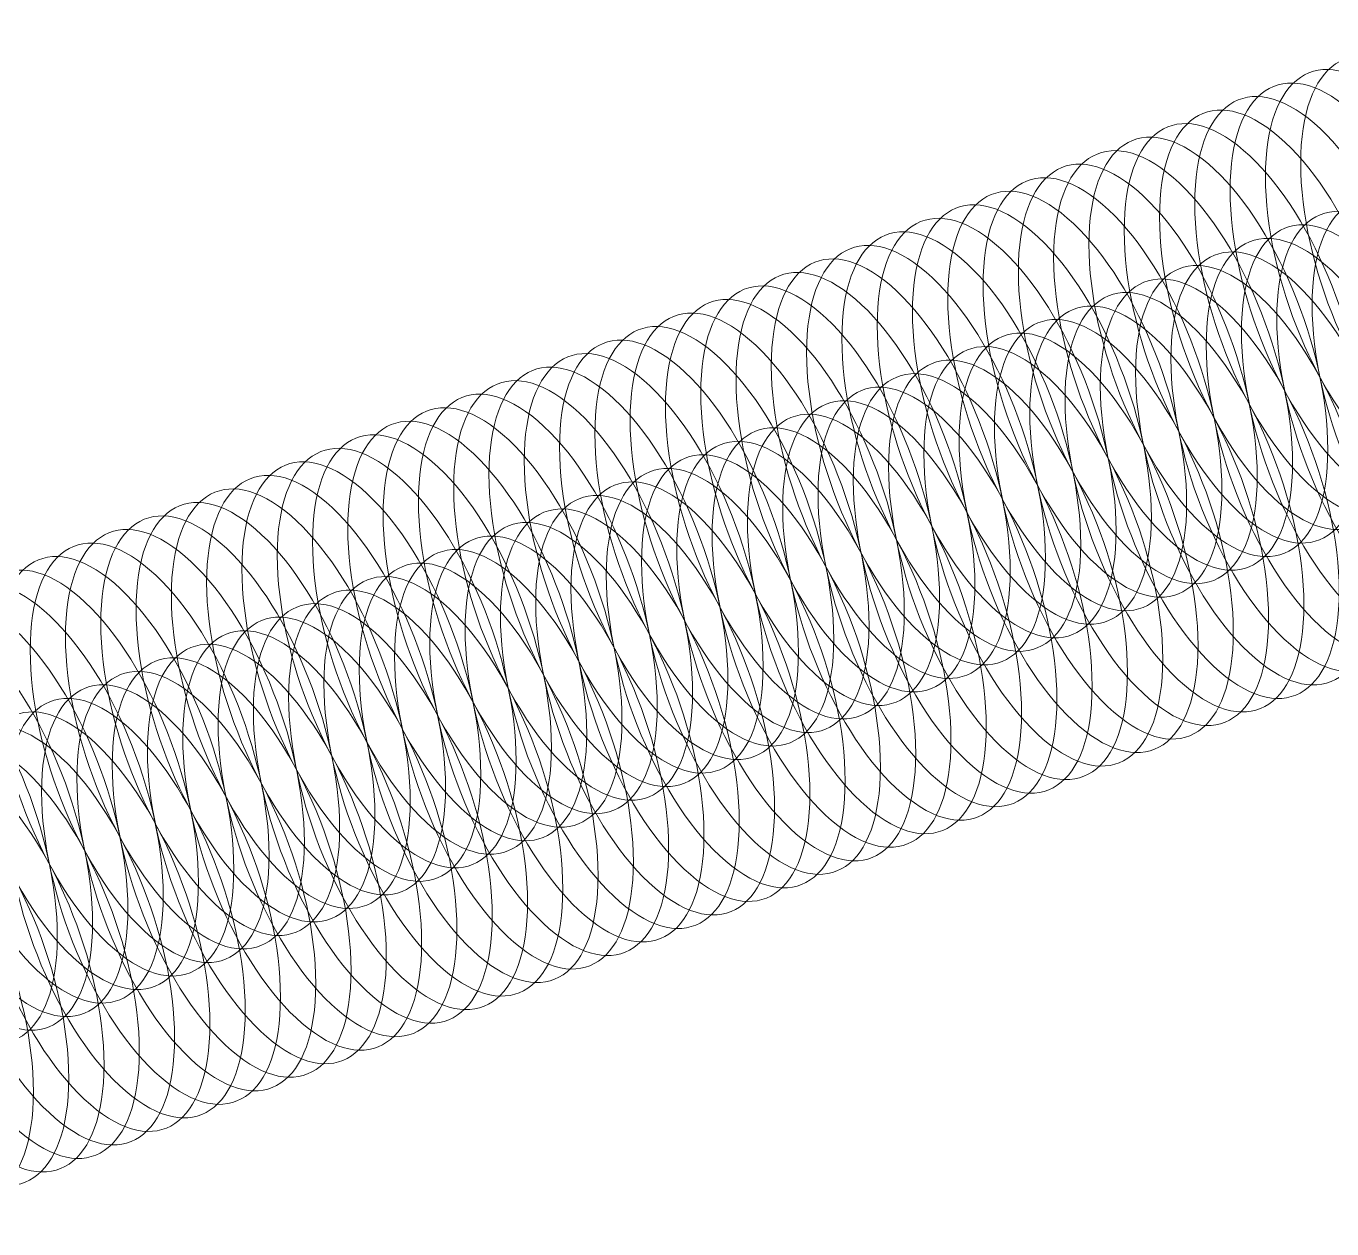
# Model space of a CAD drawing. Header units: centimetres. Extents: x -860 to -17, y -240 to 97.
# Drawn here: x -825.94 to -817.74, y -202.09 to -194.53 of the extents above; entities that cross this region are included whole.
import ezdxf

# ---------------------------------------------------------------- set-up
doc = ezdxf.new("R2010")
doc.units = ezdxf.units.CM
doc.header["$MEASUREMENT"] = 0
doc.layers.add('layer 1', color=7, linetype='Continuous')

msp = doc.modelspace()

# ---------------------------------------------------------------- linework, layer by layer
at = {"layer": 'layer 1', "color": 177, "lineweight": 20}
for points in [[(-817.18208, -194.88923), (-816.7675, -195.24496), (-816.43141, -196.0482), (-816.43141, -196.68333), (-816.43141, -196.68333), (-816.43141, -197.31846), (-816.7675, -197.54496), (-817.18208, -197.18923), (-817.18208, -197.18923), (-817.59667, -196.83351), (-817.93276, -196.03027), (-817.93276, -195.39514), (-817.93276, -195.39514), (-817.93276, -194.76001), (-817.59667, -194.53351), (-817.18208, -194.88923)], [(-817.40391, -194.97425), (-816.98933, -195.32998), (-816.65324, -196.13322), (-816.65324, -196.76835), (-816.65324, -196.76835), (-816.65324, -197.40348), (-816.98933, -197.62998), (-817.40391, -197.27425), (-817.40391, -197.27425), (-817.8185, -196.91853), (-818.15459, -196.11529), (-818.15459, -195.48016), (-818.15459, -195.48016), (-818.15459, -194.84503), (-817.8185, -194.61853), (-817.40391, -194.97425)], [(-817.62573, -195.05928), (-817.21115, -195.41501), (-816.87506, -196.21825), (-816.87506, -196.85338), (-816.87506, -196.85338), (-816.87506, -197.48851), (-817.21115, -197.71501), (-817.62573, -197.35928), (-817.62573, -197.35928), (-818.04032, -197.00356), (-818.37641, -196.20032), (-818.37641, -195.56519), (-818.37641, -195.56519), (-818.37641, -194.93006), (-818.04032, -194.70356), (-817.62573, -195.05928)], [(-817.84755, -195.1443), (-817.43297, -195.50003), (-817.09688, -196.30327), (-817.09688, -196.9384), (-817.09688, -196.9384), (-817.09688, -197.57353), (-817.43297, -197.80003), (-817.84755, -197.4443), (-817.84755, -197.4443), (-818.26214, -197.08858), (-818.59823, -196.28534), (-818.59823, -195.65021), (-818.59823, -195.65021), (-818.59823, -195.01508), (-818.26214, -194.78858), (-817.84755, -195.1443)], [(-818.06938, -195.22933), (-817.6548, -195.58506), (-817.31871, -196.3883), (-817.31871, -197.02343), (-817.31871, -197.02343), (-817.31871, -197.65856), (-817.6548, -197.88506), (-818.06938, -197.52933), (-818.06938, -197.52933), (-818.48397, -197.17361), (-818.82006, -196.37037), (-818.82006, -195.73524), (-818.82006, -195.73524), (-818.82006, -195.10011), (-818.48397, -194.87361), (-818.06938, -195.22933)], [(-818.2912, -195.31436), (-817.87662, -195.67009), (-817.54053, -196.47333), (-817.54053, -197.10846), (-817.54053, -197.10846), (-817.54053, -197.74359), (-817.87662, -197.97009), (-818.2912, -197.61436), (-818.2912, -197.61436), (-818.70579, -197.25864), (-819.04188, -196.4554), (-819.04188, -195.82027), (-819.04188, -195.82027), (-819.04188, -195.18514), (-818.70579, -194.95864), (-818.2912, -195.31436)], [(-818.51302, -195.39938), (-818.09844, -195.75511), (-817.76235, -196.55835), (-817.76235, -197.19348), (-817.76235, -197.19348), (-817.76235, -197.82861), (-818.09844, -198.05511), (-818.51302, -197.69938), (-818.51302, -197.69938), (-818.92761, -197.34366), (-819.2637, -196.54042), (-819.2637, -195.90529), (-819.2637, -195.90529), (-819.2637, -195.27016), (-818.92761, -195.04366), (-818.51302, -195.39938)], [(-818.73484, -195.48441), (-818.32026, -195.84014), (-817.98417, -196.64338), (-817.98417, -197.27851), (-817.98417, -197.27851), (-817.98417, -197.91364), (-818.32026, -198.14014), (-818.73484, -197.78441), (-818.73484, -197.78441), (-819.14943, -197.42869), (-819.48552, -196.62545), (-819.48552, -195.99032), (-819.48552, -195.99032), (-819.48552, -195.35519), (-819.14943, -195.12869), (-818.73484, -195.48441)], [(-818.95667, -195.56944), (-818.54209, -195.92517), (-818.206, -196.72841), (-818.206, -197.36354), (-818.206, -197.36354), (-818.206, -197.99867), (-818.54209, -198.22517), (-818.95667, -197.86944), (-818.95667, -197.86944), (-819.37126, -197.51372), (-819.70735, -196.71048), (-819.70735, -196.07535), (-819.70735, -196.07535), (-819.70735, -195.44022), (-819.37126, -195.21372), (-818.95667, -195.56944)], [(-819.17849, -195.65446), (-818.76391, -196.01019), (-818.42782, -196.81343), (-818.42782, -197.44856), (-818.42782, -197.44856), (-818.42782, -198.08369), (-818.76391, -198.31019), (-819.17849, -197.95446), (-819.17849, -197.95446), (-819.59308, -197.59874), (-819.92917, -196.7955), (-819.92917, -196.16037), (-819.92917, -196.16037), (-819.92917, -195.52524), (-819.59308, -195.29874), (-819.17849, -195.65446)], [(-819.40031, -195.73949), (-818.98573, -196.09522), (-818.64964, -196.89846), (-818.64964, -197.53359), (-818.64964, -197.53359), (-818.64964, -198.16872), (-818.98573, -198.39522), (-819.40031, -198.03949), (-819.40031, -198.03949), (-819.8149, -197.68377), (-820.15099, -196.88053), (-820.15099, -196.2454), (-820.15099, -196.2454), (-820.15099, -195.61027), (-819.8149, -195.38377), (-819.40031, -195.73949)], [(-819.62214, -195.82452), (-819.20756, -196.18025), (-818.87147, -196.98349), (-818.87147, -197.61862), (-818.87147, -197.61862), (-818.87147, -198.25375), (-819.20756, -198.48025), (-819.62214, -198.12452), (-819.62214, -198.12452), (-820.03673, -197.7688), (-820.37282, -196.96556), (-820.37282, -196.33043), (-820.37282, -196.33043), (-820.37282, -195.6953), (-820.03673, -195.4688), (-819.62214, -195.82452)], [(-817.11046, -195.78056), (-816.69588, -196.13629), (-816.35979, -196.93953), (-816.35979, -197.57466), (-816.35979, -197.57466), (-816.35979, -198.20979), (-816.69588, -198.43629), (-817.11046, -198.08056), (-817.11046, -198.08056), (-817.52505, -197.72484), (-817.86114, -196.9216), (-817.86114, -196.28647), (-817.86114, -196.28647), (-817.86114, -195.65134), (-817.52505, -195.42484), (-817.11046, -195.78056)], [(-819.84396, -195.90954), (-819.42938, -196.26527), (-819.09329, -197.06851), (-819.09329, -197.70364), (-819.09329, -197.70364), (-819.09329, -198.33877), (-819.42938, -198.56527), (-819.84396, -198.20954), (-819.84396, -198.20954), (-820.25855, -197.85382), (-820.59464, -197.05058), (-820.59464, -196.41545), (-820.59464, -196.41545), (-820.59464, -195.78032), (-820.25855, -195.55382), (-819.84396, -195.90954)], [(-817.33228, -195.86559), (-816.9177, -196.22132), (-816.58161, -197.02456), (-816.58161, -197.65969), (-816.58161, -197.65969), (-816.58161, -198.29482), (-816.9177, -198.52132), (-817.33228, -198.16559), (-817.33228, -198.16559), (-817.74687, -197.80987), (-818.08296, -197.00663), (-818.08296, -196.3715), (-818.08296, -196.3715), (-818.08296, -195.73637), (-817.74687, -195.50987), (-817.33228, -195.86559)], [(-820.06578, -195.99457), (-819.6512, -196.3503), (-819.31511, -197.15354), (-819.31511, -197.78867), (-819.31511, -197.78867), (-819.31511, -198.4238), (-819.6512, -198.6503), (-820.06578, -198.29457), (-820.06578, -198.29457), (-820.48037, -197.93885), (-820.81646, -197.13561), (-820.81646, -196.50048), (-820.81646, -196.50048), (-820.81646, -195.86535), (-820.48037, -195.63885), (-820.06578, -195.99457)], [(-817.5541, -195.95061), (-817.13952, -196.30634), (-816.80343, -197.10958), (-816.80343, -197.74471), (-816.80343, -197.74471), (-816.80343, -198.37984), (-817.13952, -198.60634), (-817.5541, -198.25061), (-817.5541, -198.25061), (-817.96869, -197.89489), (-818.30478, -197.09165), (-818.30478, -196.45652), (-818.30478, -196.45652), (-818.30478, -195.82139), (-817.96869, -195.59489), (-817.5541, -195.95061)], [(-820.2876, -196.07959), (-819.87302, -196.43532), (-819.53693, -197.23856), (-819.53693, -197.87369), (-819.53693, -197.87369), (-819.53693, -198.50882), (-819.87302, -198.73532), (-820.2876, -198.37959), (-820.2876, -198.37959), (-820.70219, -198.02387), (-821.03828, -197.22063), (-821.03828, -196.5855), (-821.03828, -196.5855), (-821.03828, -195.95037), (-820.70219, -195.72387), (-820.2876, -196.07959)], [(-817.77593, -196.03564), (-817.36135, -196.39137), (-817.02526, -197.19461), (-817.02526, -197.82974), (-817.02526, -197.82974), (-817.02526, -198.46487), (-817.36135, -198.69137), (-817.77593, -198.33564), (-817.77593, -198.33564), (-818.19052, -197.97992), (-818.52661, -197.17668), (-818.52661, -196.54155), (-818.52661, -196.54155), (-818.52661, -195.90642), (-818.19052, -195.67992), (-817.77593, -196.03564)], [(-820.50943, -196.16462), (-820.09485, -196.52035), (-819.75876, -197.32359), (-819.75876, -197.95872), (-819.75876, -197.95872), (-819.75876, -198.59385), (-820.09485, -198.82035), (-820.50943, -198.46462), (-820.50943, -198.46462), (-820.92402, -198.1089), (-821.26011, -197.30566), (-821.26011, -196.67053), (-821.26011, -196.67053), (-821.26011, -196.0354), (-820.92402, -195.8089), (-820.50943, -196.16462)], [(-817.99775, -196.12066), (-817.58317, -196.47639), (-817.24708, -197.27963), (-817.24708, -197.91476), (-817.24708, -197.91476), (-817.24708, -198.54989), (-817.58317, -198.77639), (-817.99775, -198.42066), (-817.99775, -198.42066), (-818.41234, -198.06494), (-818.74843, -197.2617), (-818.74843, -196.62657), (-818.74843, -196.62657), (-818.74843, -195.99144), (-818.41234, -195.76494), (-817.99775, -196.12066)], [(-820.73125, -196.24965), (-820.31667, -196.60538), (-819.98058, -197.40862), (-819.98058, -198.04375), (-819.98058, -198.04375), (-819.98058, -198.67888), (-820.31667, -198.90538), (-820.73125, -198.54965), (-820.73125, -198.54965), (-821.14584, -198.19393), (-821.48193, -197.39069), (-821.48193, -196.75556), (-821.48193, -196.75556), (-821.48193, -196.12043), (-821.14584, -195.89393), (-820.73125, -196.24965)], [(-818.21957, -196.20569), (-817.80499, -196.56142), (-817.4689, -197.36466), (-817.4689, -197.99979), (-817.4689, -197.99979), (-817.4689, -198.63492), (-817.80499, -198.86142), (-818.21957, -198.50569), (-818.21957, -198.50569), (-818.63416, -198.14997), (-818.97025, -197.34673), (-818.97025, -196.7116), (-818.97025, -196.7116), (-818.97025, -196.07647), (-818.63416, -195.84997), (-818.21957, -196.20569)], [(-820.95307, -196.33467), (-820.53849, -196.6904), (-820.2024, -197.49364), (-820.2024, -198.12877), (-820.2024, -198.12877), (-820.2024, -198.7639), (-820.53849, -198.9904), (-820.95307, -198.63467), (-820.95307, -198.63467), (-821.36766, -198.27895), (-821.70375, -197.47571), (-821.70375, -196.84058), (-821.70375, -196.84058), (-821.70375, -196.20545), (-821.36766, -195.97895), (-820.95307, -196.33467)], [(-818.44139, -196.29072), (-818.02681, -196.64645), (-817.69072, -197.44969), (-817.69072, -198.08482), (-817.69072, -198.08482), (-817.69072, -198.71995), (-818.02681, -198.94645), (-818.44139, -198.59072), (-818.44139, -198.59072), (-818.85598, -198.235), (-819.19207, -197.43176), (-819.19207, -196.79663), (-819.19207, -196.79663), (-819.19207, -196.1615), (-818.85598, -195.935), (-818.44139, -196.29072)], [(-821.1749, -196.4197), (-820.76032, -196.77543), (-820.42423, -197.57867), (-820.42423, -198.2138), (-820.42423, -198.2138), (-820.42423, -198.84893), (-820.76032, -199.07543), (-821.1749, -198.7197), (-821.1749, -198.7197), (-821.58949, -198.36398), (-821.92558, -197.56074), (-821.92558, -196.92561), (-821.92558, -196.92561), (-821.92558, -196.29048), (-821.58949, -196.06398), (-821.1749, -196.4197)], [(-818.66322, -196.37574), (-818.24864, -196.73147), (-817.91255, -197.53471), (-817.91255, -198.16984), (-817.91255, -198.16984), (-817.91255, -198.80497), (-818.24864, -199.03147), (-818.66322, -198.67574), (-818.66322, -198.67574), (-819.07781, -198.32002), (-819.4139, -197.51678), (-819.4139, -196.88165), (-819.4139, -196.88165), (-819.4139, -196.24652), (-819.07781, -196.02002), (-818.66322, -196.37574)], [(-821.39672, -196.50473), (-820.98214, -196.86046), (-820.64605, -197.6637), (-820.64605, -198.29883), (-820.64605, -198.29883), (-820.64605, -198.93396), (-820.98214, -199.16046), (-821.39672, -198.80473), (-821.39672, -198.80473), (-821.81131, -198.44901), (-822.1474, -197.64577), (-822.1474, -197.01064), (-822.1474, -197.01064), (-822.1474, -196.37551), (-821.81131, -196.14901), (-821.39672, -196.50473)], [(-818.88504, -196.46077), (-818.47046, -196.8165), (-818.13437, -197.61974), (-818.13437, -198.25487), (-818.13437, -198.25487), (-818.13437, -198.89), (-818.47046, -199.1165), (-818.88504, -198.76077), (-818.88504, -198.76077), (-819.29963, -198.40505), (-819.63572, -197.60181), (-819.63572, -196.96668), (-819.63572, -196.96668), (-819.63572, -196.33155), (-819.29963, -196.10505), (-818.88504, -196.46077)], [(-821.61854, -196.58975), (-821.20396, -196.94548), (-820.86787, -197.74872), (-820.86787, -198.38385), (-820.86787, -198.38385), (-820.86787, -199.01898), (-821.20396, -199.24548), (-821.61854, -198.88975), (-821.61854, -198.88975), (-822.03313, -198.53403), (-822.36922, -197.73079), (-822.36922, -197.09566), (-822.36922, -197.09566), (-822.36922, -196.46053), (-822.03313, -196.23403), (-821.61854, -196.58975)], [(-819.10686, -196.5458), (-818.69228, -196.90153), (-818.35619, -197.70477), (-818.35619, -198.3399), (-818.35619, -198.3399), (-818.35619, -198.97503), (-818.69228, -199.20153), (-819.10686, -198.8458), (-819.10686, -198.8458), (-819.52145, -198.49008), (-819.85754, -197.68684), (-819.85754, -197.05171), (-819.85754, -197.05171), (-819.85754, -196.41658), (-819.52145, -196.19008), (-819.10686, -196.5458)], [(-821.84036, -196.67478), (-821.42578, -197.03051), (-821.08969, -197.83375), (-821.08969, -198.46888), (-821.08969, -198.46888), (-821.08969, -199.10401), (-821.42578, -199.33051), (-821.84036, -198.97478), (-821.84036, -198.97478), (-822.25495, -198.61906), (-822.59104, -197.81582), (-822.59104, -197.18069), (-822.59104, -197.18069), (-822.59104, -196.54556), (-822.25495, -196.31906), (-821.84036, -196.67478)], [(-819.32869, -196.63082), (-818.91411, -196.98655), (-818.57802, -197.78979), (-818.57802, -198.42492), (-818.57802, -198.42492), (-818.57802, -199.06005), (-818.91411, -199.28655), (-819.32869, -198.93082), (-819.32869, -198.93082), (-819.74328, -198.5751), (-820.07937, -197.77186), (-820.07937, -197.13673), (-820.07937, -197.13673), (-820.07937, -196.5016), (-819.74328, -196.2751), (-819.32869, -196.63082)], [(-822.06219, -196.75981), (-821.64761, -197.11554), (-821.31152, -197.91878), (-821.31152, -198.55391), (-821.31152, -198.55391), (-821.31152, -199.18904), (-821.64761, -199.41554), (-822.06219, -199.05981), (-822.06219, -199.05981), (-822.47678, -198.70409), (-822.81287, -197.90085), (-822.81287, -197.26572), (-822.81287, -197.26572), (-822.81287, -196.63059), (-822.47678, -196.40409), (-822.06219, -196.75981)], [(-819.55051, -196.71585), (-819.13593, -197.07158), (-818.79984, -197.87482), (-818.79984, -198.50995), (-818.79984, -198.50995), (-818.79984, -199.14508), (-819.13593, -199.37158), (-819.55051, -199.01585), (-819.55051, -199.01585), (-819.9651, -198.66013), (-820.30119, -197.85689), (-820.30119, -197.22176), (-820.30119, -197.22176), (-820.30119, -196.58663), (-819.9651, -196.36013), (-819.55051, -196.71585)], [(-819.77233, -196.80088), (-819.35775, -197.15661), (-819.02166, -197.95985), (-819.02166, -198.59498), (-819.02166, -198.59498), (-819.02166, -199.23011), (-819.35775, -199.45661), (-819.77233, -199.10088), (-819.77233, -199.10088), (-820.18692, -198.74516), (-820.52301, -197.94192), (-820.52301, -197.30679), (-820.52301, -197.30679), (-820.52301, -196.67166), (-820.18692, -196.44516), (-819.77233, -196.80088)], [(-822.28401, -196.84483), (-821.86943, -197.20056), (-821.53334, -198.0038), (-821.53334, -198.63893), (-821.53334, -198.63893), (-821.53334, -199.27406), (-821.86943, -199.50056), (-822.28401, -199.14483), (-822.28401, -199.14483), (-822.6986, -198.78911), (-823.03469, -197.98587), (-823.03469, -197.35074), (-823.03469, -197.35074), (-823.03469, -196.71561), (-822.6986, -196.48911), (-822.28401, -196.84483)], [(-819.99415, -196.8859), (-819.57957, -197.24163), (-819.24348, -198.04487), (-819.24348, -198.68), (-819.24348, -198.68), (-819.24348, -199.31513), (-819.57957, -199.54163), (-819.99415, -199.1859), (-819.99415, -199.1859), (-820.40874, -198.83018), (-820.74483, -198.02694), (-820.74483, -197.39181), (-820.74483, -197.39181), (-820.74483, -196.75668), (-820.40874, -196.53018), (-819.99415, -196.8859)], [(-822.50583, -196.92986), (-822.09125, -197.28559), (-821.75516, -198.08883), (-821.75516, -198.72396), (-821.75516, -198.72396), (-821.75516, -199.35909), (-822.09125, -199.58559), (-822.50583, -199.22986), (-822.50583, -199.22986), (-822.92042, -198.87414), (-823.25651, -198.0709), (-823.25651, -197.43577), (-823.25651, -197.43577), (-823.25651, -196.80064), (-822.92042, -196.57414), (-822.50583, -196.92986)], [(-820.21598, -196.97093), (-819.8014, -197.32666), (-819.46531, -198.1299), (-819.46531, -198.76503), (-819.46531, -198.76503), (-819.46531, -199.40016), (-819.8014, -199.62666), (-820.21598, -199.27093), (-820.21598, -199.27093), (-820.63057, -198.91521), (-820.96666, -198.11197), (-820.96666, -197.47684), (-820.96666, -197.47684), (-820.96666, -196.84171), (-820.63057, -196.61521), (-820.21598, -196.97093)], [(-822.72766, -197.01488), (-822.31308, -197.37061), (-821.97699, -198.17385), (-821.97699, -198.80898), (-821.97699, -198.80898), (-821.97699, -199.44411), (-822.31308, -199.67061), (-822.72766, -199.31488), (-822.72766, -199.31488), (-823.14225, -198.95916), (-823.47834, -198.15592), (-823.47834, -197.52079), (-823.47834, -197.52079), (-823.47834, -196.88566), (-823.14225, -196.65916), (-822.72766, -197.01488)], [(-820.4378, -197.05595), (-820.02322, -197.41168), (-819.68713, -198.21492), (-819.68713, -198.85005), (-819.68713, -198.85005), (-819.68713, -199.48518), (-820.02322, -199.71168), (-820.4378, -199.35595), (-820.4378, -199.35595), (-820.85239, -199.00023), (-821.18848, -198.19699), (-821.18848, -197.56186), (-821.18848, -197.56186), (-821.18848, -196.92673), (-820.85239, -196.70023), (-820.4378, -197.05595)], [(-822.94948, -197.09991), (-822.5349, -197.45564), (-822.19881, -198.25888), (-822.19881, -198.89401), (-822.19881, -198.89401), (-822.19881, -199.52914), (-822.5349, -199.75564), (-822.94948, -199.39991), (-822.94948, -199.39991), (-823.36407, -199.04419), (-823.70016, -198.24095), (-823.70016, -197.60582), (-823.70016, -197.60582), (-823.70016, -196.97069), (-823.36407, -196.74419), (-822.94948, -197.09991)], [(-820.65962, -197.14098), (-820.24504, -197.49671), (-819.90895, -198.29995), (-819.90895, -198.93508), (-819.90895, -198.93508), (-819.90895, -199.57021), (-820.24504, -199.79671), (-820.65962, -199.44098), (-820.65962, -199.44098), (-821.07421, -199.08526), (-821.4103, -198.28202), (-821.4103, -197.64689), (-821.4103, -197.64689), (-821.4103, -197.01176), (-821.07421, -196.78526), (-820.65962, -197.14098)], [(-823.1713, -197.18494), (-822.75672, -197.54067), (-822.42063, -198.34391), (-822.42063, -198.97904), (-822.42063, -198.97904), (-822.42063, -199.61417), (-822.75672, -199.84067), (-823.1713, -199.48494), (-823.1713, -199.48494), (-823.58589, -199.12922), (-823.92198, -198.32598), (-823.92198, -197.69085), (-823.92198, -197.69085), (-823.92198, -197.05572), (-823.58589, -196.82922), (-823.1713, -197.18494)], [(-820.88145, -197.22601), (-820.46687, -197.58174), (-820.13078, -198.38498), (-820.13078, -199.02011), (-820.13078, -199.02011), (-820.13078, -199.65524), (-820.46687, -199.88174), (-820.88145, -199.52601), (-820.88145, -199.52601), (-821.29604, -199.17029), (-821.63213, -198.36705), (-821.63213, -197.73192), (-821.63213, -197.73192), (-821.63213, -197.09679), (-821.29604, -196.87029), (-820.88145, -197.22601)], [(-823.39312, -197.26996), (-822.97854, -197.62569), (-822.64245, -198.42893), (-822.64245, -199.06406), (-822.64245, -199.06406), (-822.64245, -199.69919), (-822.97854, -199.92569), (-823.39312, -199.56996), (-823.39312, -199.56996), (-823.80771, -199.21424), (-824.1438, -198.411), (-824.1438, -197.77587), (-824.1438, -197.77587), (-824.1438, -197.14074), (-823.80771, -196.91424), (-823.39312, -197.26996)], [(-821.10327, -197.31103), (-820.68869, -197.66676), (-820.3526, -198.47), (-820.3526, -199.10513), (-820.3526, -199.10513), (-820.3526, -199.74026), (-820.68869, -199.96676), (-821.10327, -199.61103), (-821.10327, -199.61103), (-821.51786, -199.25531), (-821.85395, -198.45207), (-821.85395, -197.81694), (-821.85395, -197.81694), (-821.85395, -197.18181), (-821.51786, -196.95531), (-821.10327, -197.31103)], [(-823.61495, -197.35499), (-823.20037, -197.71072), (-822.86428, -198.51396), (-822.86428, -199.14909), (-822.86428, -199.14909), (-822.86428, -199.78422), (-823.20037, -200.01072), (-823.61495, -199.65499), (-823.61495, -199.65499), (-824.02954, -199.29927), (-824.36563, -198.49603), (-824.36563, -197.8609), (-824.36563, -197.8609), (-824.36563, -197.22577), (-824.02954, -196.99927), (-823.61495, -197.35499)], [(-821.32509, -197.39606), (-820.91051, -197.75179), (-820.57442, -198.55503), (-820.57442, -199.19016), (-820.57442, -199.19016), (-820.57442, -199.82529), (-820.91051, -200.05179), (-821.32509, -199.69606), (-821.32509, -199.69606), (-821.73968, -199.34034), (-822.07577, -198.5371), (-822.07577, -197.90197), (-822.07577, -197.90197), (-822.07577, -197.26684), (-821.73968, -197.04034), (-821.32509, -197.39606)], [(-823.83677, -197.44002), (-823.42219, -197.79575), (-823.0861, -198.59899), (-823.0861, -199.23412), (-823.0861, -199.23412), (-823.0861, -199.86925), (-823.42219, -200.09575), (-823.83677, -199.74002), (-823.83677, -199.74002), (-824.25136, -199.3843), (-824.58745, -198.58106), (-824.58745, -197.94593), (-824.58745, -197.94593), (-824.58745, -197.3108), (-824.25136, -197.0843), (-823.83677, -197.44002)], [(-821.54691, -197.48109), (-821.13233, -197.83682), (-820.79624, -198.64006), (-820.79624, -199.27519), (-820.79624, -199.27519), (-820.79624, -199.91032), (-821.13233, -200.13682), (-821.54691, -199.78109), (-821.54691, -199.78109), (-821.9615, -199.42537), (-822.29759, -198.62213), (-822.29759, -197.987), (-822.29759, -197.987), (-822.29759, -197.35187), (-821.9615, -197.12537), (-821.54691, -197.48109)], [(-824.05859, -197.52504), (-823.64401, -197.88077), (-823.30792, -198.68401), (-823.30792, -199.31914), (-823.30792, -199.31914), (-823.30792, -199.95427), (-823.64401, -200.18077), (-824.05859, -199.82504), (-824.05859, -199.82504), (-824.47318, -199.46932), (-824.80927, -198.66608), (-824.80927, -198.03095), (-824.80927, -198.03095), (-824.80927, -197.39582), (-824.47318, -197.16932), (-824.05859, -197.52504)], [(-821.76874, -197.56611), (-821.35416, -197.92184), (-821.01807, -198.72508), (-821.01807, -199.36021), (-821.01807, -199.36021), (-821.01807, -199.99534), (-821.35416, -200.22184), (-821.76874, -199.86611), (-821.76874, -199.86611), (-822.18333, -199.51039), (-822.51942, -198.70715), (-822.51942, -198.07202), (-822.51942, -198.07202), (-822.51942, -197.43689), (-822.18333, -197.21039), (-821.76874, -197.56611)], [(-824.28042, -197.61007), (-823.86584, -197.9658), (-823.52975, -198.76904), (-823.52975, -199.40417), (-823.52975, -199.40417), (-823.52975, -200.0393), (-823.86584, -200.2658), (-824.28042, -199.91007), (-824.28042, -199.91007), (-824.69501, -199.55435), (-825.0311, -198.75111), (-825.0311, -198.11598), (-825.0311, -198.11598), (-825.0311, -197.48085), (-824.69501, -197.25435), (-824.28042, -197.61007)], [(-821.99056, -197.65114), (-821.57598, -198.00687), (-821.23989, -198.81011), (-821.23989, -199.44524), (-821.23989, -199.44524), (-821.23989, -200.08037), (-821.57598, -200.30687), (-821.99056, -199.95114), (-821.99056, -199.95114), (-822.40515, -199.59542), (-822.74124, -198.79218), (-822.74124, -198.15705), (-822.74124, -198.15705), (-822.74124, -197.52192), (-822.40515, -197.29542), (-821.99056, -197.65114)], [(-824.50224, -197.69509), (-824.08766, -198.05082), (-823.75157, -198.85406), (-823.75157, -199.48919), (-823.75157, -199.48919), (-823.75157, -200.12432), (-824.08766, -200.35082), (-824.50224, -199.99509), (-824.50224, -199.99509), (-824.91683, -199.63937), (-825.25292, -198.83613), (-825.25292, -198.201), (-825.25292, -198.201), (-825.25292, -197.56587), (-824.91683, -197.33937), (-824.50224, -197.69509)], [(-822.21238, -197.73616), (-821.7978, -198.09189), (-821.46171, -198.89513), (-821.46171, -199.53026), (-821.46171, -199.53026), (-821.46171, -200.16539), (-821.7978, -200.39189), (-822.21238, -200.03616), (-822.21238, -200.03616), (-822.62697, -199.68044), (-822.96306, -198.8772), (-822.96306, -198.24207), (-822.96306, -198.24207), (-822.96306, -197.60694), (-822.62697, -197.38044), (-822.21238, -197.73616)], [(-824.72406, -197.78012), (-824.30948, -198.13585), (-823.97339, -198.93909), (-823.97339, -199.57422), (-823.97339, -199.57422), (-823.97339, -200.20935), (-824.30948, -200.43585), (-824.72406, -200.08012), (-824.72406, -200.08012), (-825.13865, -199.7244), (-825.47474, -198.92116), (-825.47474, -198.28603), (-825.47474, -198.28603), (-825.47474, -197.6509), (-825.13865, -197.4244), (-824.72406, -197.78012)], [(-822.43421, -197.82119), (-822.01963, -198.17692), (-821.68354, -198.98016), (-821.68354, -199.61529), (-821.68354, -199.61529), (-821.68354, -200.25042), (-822.01963, -200.47692), (-822.43421, -200.12119), (-822.43421, -200.12119), (-822.8488, -199.76547), (-823.18489, -198.96223), (-823.18489, -198.3271), (-823.18489, -198.3271), (-823.18489, -197.69197), (-822.8488, -197.46547), (-822.43421, -197.82119)], [(-824.94588, -197.86515), (-824.5313, -198.22088), (-824.19521, -199.02412), (-824.19521, -199.65925), (-824.19521, -199.65925), (-824.19521, -200.29438), (-824.5313, -200.52088), (-824.94588, -200.16515), (-824.94588, -200.16515), (-825.36047, -199.80943), (-825.69656, -199.00619), (-825.69656, -198.37106), (-825.69656, -198.37106), (-825.69656, -197.73593), (-825.36047, -197.50943), (-824.94588, -197.86515)], [(-822.65603, -197.90622), (-822.24145, -198.26195), (-821.90536, -199.06519), (-821.90536, -199.70032), (-821.90536, -199.70032), (-821.90536, -200.33545), (-822.24145, -200.56195), (-822.65603, -200.20622), (-822.65603, -200.20622), (-823.07062, -199.8505), (-823.40671, -199.04726), (-823.40671, -198.41213), (-823.40671, -198.41213), (-823.40671, -197.777), (-823.07062, -197.5505), (-822.65603, -197.90622)], [(-825.16771, -197.95017), (-824.75313, -198.3059), (-824.41704, -199.10914), (-824.41704, -199.74427), (-824.41704, -199.74427), (-824.41704, -200.3794), (-824.75313, -200.6059), (-825.16771, -200.25017), (-825.16771, -200.25017), (-825.5823, -199.89445), (-825.91839, -199.09121), (-825.91839, -198.45608), (-825.91839, -198.45608), (-825.91839, -197.82095), (-825.5823, -197.59445), (-825.16771, -197.95017)], [(-825.38953, -198.0352), (-824.97495, -198.39093), (-824.63886, -199.19417), (-824.63886, -199.8293), (-824.63886, -199.8293), (-824.63886, -200.46443), (-824.97495, -200.69093), (-825.38953, -200.3352), (-825.38953, -200.3352), (-825.80412, -199.97948), (-826.14021, -199.17624), (-826.14021, -198.54111), (-826.14021, -198.54111), (-826.14021, -197.90598), (-825.80412, -197.67948), (-825.38953, -198.0352)], [(-822.87785, -197.99124), (-822.46327, -198.34697), (-822.12718, -199.15021), (-822.12718, -199.78534), (-822.12718, -199.78534), (-822.12718, -200.42047), (-822.46327, -200.64697), (-822.87785, -200.29124), (-822.87785, -200.29124), (-823.29244, -199.93552), (-823.62853, -199.13228), (-823.62853, -198.49715), (-823.62853, -198.49715), (-823.62853, -197.86202), (-823.29244, -197.63552), (-822.87785, -197.99124)], [(-825.61135, -198.12023), (-825.19677, -198.47596), (-824.86068, -199.2792), (-824.86068, -199.91433), (-824.86068, -199.91433), (-824.86068, -200.54946), (-825.19677, -200.77596), (-825.61135, -200.42023), (-825.61135, -200.42023), (-826.02594, -200.06451), (-826.36203, -199.26127), (-826.36203, -198.62614), (-826.36203, -198.62614), (-826.36203, -197.99101), (-826.02594, -197.76451), (-825.61135, -198.12023)], [(-823.09967, -198.07627), (-822.68509, -198.432), (-822.349, -199.23524), (-822.349, -199.87037), (-822.349, -199.87037), (-822.349, -200.5055), (-822.68509, -200.732), (-823.09967, -200.37627), (-823.09967, -200.37627), (-823.51426, -200.02055), (-823.85035, -199.21731), (-823.85035, -198.58218), (-823.85035, -198.58218), (-823.85035, -197.94705), (-823.51426, -197.72055), (-823.09967, -198.07627)], [(-825.83318, -198.20525), (-825.4186, -198.56098), (-825.08251, -199.36422), (-825.08251, -199.99935), (-825.08251, -199.99935), (-825.08251, -200.63448), (-825.4186, -200.86098), (-825.83318, -200.50525), (-825.83318, -200.50525), (-826.24777, -200.14953), (-826.58386, -199.34629), (-826.58386, -198.71116), (-826.58386, -198.71116), (-826.58386, -198.07603), (-826.24777, -197.84953), (-825.83318, -198.20525)], [(-823.3215, -198.1613), (-822.90692, -198.51703), (-822.57083, -199.32027), (-822.57083, -199.9554), (-822.57083, -199.9554), (-822.57083, -200.59053), (-822.90692, -200.81703), (-823.3215, -200.4613), (-823.3215, -200.4613), (-823.73609, -200.10558), (-824.07218, -199.30234), (-824.07218, -198.66721), (-824.07218, -198.66721), (-824.07218, -198.03208), (-823.73609, -197.80558), (-823.3215, -198.1613)], [(-826.055, -198.29028), (-825.64042, -198.64601), (-825.30433, -199.44925), (-825.30433, -200.08438), (-825.30433, -200.08438), (-825.30433, -200.71951), (-825.64042, -200.94601), (-826.055, -200.59028), (-826.055, -200.59028), (-826.46959, -200.23456), (-826.80568, -199.43132), (-826.80568, -198.79619), (-826.80568, -198.79619), (-826.80568, -198.16106), (-826.46959, -197.93456), (-826.055, -198.29028)], [(-823.54332, -198.24632), (-823.12874, -198.60205), (-822.79265, -199.40529), (-822.79265, -200.04042), (-822.79265, -200.04042), (-822.79265, -200.67555), (-823.12874, -200.90205), (-823.54332, -200.54632), (-823.54332, -200.54632), (-823.95791, -200.1906), (-824.294, -199.38736), (-824.294, -198.75223), (-824.294, -198.75223), (-824.294, -198.1171), (-823.95791, -197.8906), (-823.54332, -198.24632)], [(-826.27682, -198.37531), (-825.86224, -198.73104), (-825.52615, -199.53428), (-825.52615, -200.16941), (-825.52615, -200.16941), (-825.52615, -200.80454), (-825.86224, -201.03104), (-826.27682, -200.67531), (-826.27682, -200.67531), (-826.69141, -200.31959), (-827.0275, -199.51635), (-827.0275, -198.88122), (-827.0275, -198.88122), (-827.0275, -198.24609), (-826.69141, -198.01959), (-826.27682, -198.37531)], [(-823.76514, -198.33135), (-823.35056, -198.68708), (-823.01447, -199.49032), (-823.01447, -200.12545), (-823.01447, -200.12545), (-823.01447, -200.76058), (-823.35056, -200.98708), (-823.76514, -200.63135), (-823.76514, -200.63135), (-824.17973, -200.27563), (-824.51582, -199.47239), (-824.51582, -198.83726), (-824.51582, -198.83726), (-824.51582, -198.20213), (-824.17973, -197.97563), (-823.76514, -198.33135)], [(-826.49865, -198.46033), (-826.08407, -198.81606), (-825.74798, -199.6193), (-825.74798, -200.25443), (-825.74798, -200.25443), (-825.74798, -200.88956), (-826.08407, -201.11606), (-826.49865, -200.76033), (-826.49865, -200.76033), (-826.91324, -200.40461), (-827.24933, -199.60137), (-827.24933, -198.96624), (-827.24933, -198.96624), (-827.24933, -198.33111), (-826.91324, -198.10461), (-826.49865, -198.46033)], [(-823.98697, -198.41638), (-823.57239, -198.77211), (-823.2363, -199.57535), (-823.2363, -200.21048), (-823.2363, -200.21048), (-823.2363, -200.84561), (-823.57239, -201.07211), (-823.98697, -200.71638), (-823.98697, -200.71638), (-824.40156, -200.36066), (-824.73765, -199.55742), (-824.73765, -198.92229), (-824.73765, -198.92229), (-824.73765, -198.28716), (-824.40156, -198.06066), (-823.98697, -198.41638)], [(-824.20879, -198.5014), (-823.79421, -198.85713), (-823.45812, -199.66037), (-823.45812, -200.2955), (-823.45812, -200.2955), (-823.45812, -200.93063), (-823.79421, -201.15713), (-824.20879, -200.8014), (-824.20879, -200.8014), (-824.62338, -200.44568), (-824.95947, -199.64244), (-824.95947, -199.00731), (-824.95947, -199.00731), (-824.95947, -198.37218), (-824.62338, -198.14568), (-824.20879, -198.5014)], [(-824.43061, -198.58643), (-824.01603, -198.94216), (-823.67994, -199.7454), (-823.67994, -200.38053), (-823.67994, -200.38053), (-823.67994, -201.01566), (-824.01603, -201.24216), (-824.43061, -200.88643), (-824.43061, -200.88643), (-824.8452, -200.53071), (-825.18129, -199.72747), (-825.18129, -199.09234), (-825.18129, -199.09234), (-825.18129, -198.45721), (-824.8452, -198.23071), (-824.43061, -198.58643)], [(-824.65243, -198.67145), (-824.23785, -199.02718), (-823.90176, -199.83042), (-823.90176, -200.46555), (-823.90176, -200.46555), (-823.90176, -201.10068), (-824.23785, -201.32718), (-824.65243, -200.97145), (-824.65243, -200.97145), (-825.06702, -200.61573), (-825.40311, -199.81249), (-825.40311, -199.17736), (-825.40311, -199.17736), (-825.40311, -198.54223), (-825.06702, -198.31573), (-824.65243, -198.67145)], [(-824.87426, -198.75648), (-824.45968, -199.11221), (-824.12359, -199.91545), (-824.12359, -200.55058), (-824.12359, -200.55058), (-824.12359, -201.18571), (-824.45968, -201.41221), (-824.87426, -201.05648), (-824.87426, -201.05648), (-825.28885, -200.70076), (-825.62494, -199.89752), (-825.62494, -199.26239), (-825.62494, -199.26239), (-825.62494, -198.62726), (-825.28885, -198.40076), (-824.87426, -198.75648)], [(-825.09608, -198.84151), (-824.6815, -199.19724), (-824.34541, -200.00048), (-824.34541, -200.63561), (-824.34541, -200.63561), (-824.34541, -201.27074), (-824.6815, -201.49724), (-825.09608, -201.14151), (-825.09608, -201.14151), (-825.51067, -200.78579), (-825.84676, -199.98255), (-825.84676, -199.34742), (-825.84676, -199.34742), (-825.84676, -198.71229), (-825.51067, -198.48579), (-825.09608, -198.84151)], [(-825.3179, -198.92653), (-824.90332, -199.28226), (-824.56723, -200.0855), (-824.56723, -200.72063), (-824.56723, -200.72063), (-824.56723, -201.35576), (-824.90332, -201.58226), (-825.3179, -201.22653), (-825.3179, -201.22653), (-825.73249, -200.87081), (-826.06858, -200.06757), (-826.06858, -199.43244), (-826.06858, -199.43244), (-826.06858, -198.79731), (-825.73249, -198.57081), (-825.3179, -198.92653)], [(-825.53973, -199.01156), (-825.12515, -199.36729), (-824.78906, -200.17053), (-824.78906, -200.80566), (-824.78906, -200.80566), (-824.78906, -201.44079), (-825.12515, -201.66729), (-825.53973, -201.31156), (-825.53973, -201.31156), (-825.95432, -200.95584), (-826.29041, -200.1526), (-826.29041, -199.51747), (-826.29041, -199.51747), (-826.29041, -198.88234), (-825.95432, -198.65584), (-825.53973, -199.01156)], [(-825.76155, -199.09659), (-825.34697, -199.45232), (-825.01088, -200.25556), (-825.01088, -200.89069), (-825.01088, -200.89069), (-825.01088, -201.52582), (-825.34697, -201.75232), (-825.76155, -201.39659), (-825.76155, -201.39659), (-826.17614, -201.04087), (-826.51223, -200.23763), (-826.51223, -199.6025), (-826.51223, -199.6025), (-826.51223, -198.96737), (-826.17614, -198.74087), (-825.76155, -199.09659)], [(-825.98337, -199.18161), (-825.56879, -199.53734), (-825.2327, -200.34058), (-825.2327, -200.97571), (-825.2327, -200.97571), (-825.2327, -201.61084), (-825.56879, -201.83734), (-825.98337, -201.48161), (-825.98337, -201.48161), (-826.39796, -201.12589), (-826.73405, -200.32265), (-826.73405, -199.68752), (-826.73405, -199.68752), (-826.73405, -199.05239), (-826.39796, -198.82589), (-825.98337, -199.18161)], [(-826.20519, -199.26664), (-825.79061, -199.62237), (-825.45452, -200.42561), (-825.45452, -201.06074), (-825.45452, -201.06074), (-825.45452, -201.69587), (-825.79061, -201.92237), (-826.20519, -201.56664), (-826.20519, -201.56664), (-826.61978, -201.21092), (-826.95587, -200.40768), (-826.95587, -199.77255), (-826.95587, -199.77255), (-826.95587, -199.13742), (-826.61978, -198.91092), (-826.20519, -199.26664)], [(-826.42702, -199.35166), (-826.01244, -199.70739), (-825.67635, -200.51063), (-825.67635, -201.14576), (-825.67635, -201.14576), (-825.67635, -201.78089), (-826.01244, -202.00739), (-826.42702, -201.65166), (-826.42702, -201.65166), (-826.84161, -201.29594), (-827.1777, -200.4927), (-827.1777, -199.85757), (-827.1777, -199.85757), (-827.1777, -199.22244), (-826.84161, -198.99594), (-826.42702, -199.35166)], [(-826.64884, -199.43669), (-826.23426, -199.79242), (-825.89817, -200.59566), (-825.89817, -201.23079), (-825.89817, -201.23079), (-825.89817, -201.86592), (-826.23426, -202.09242), (-826.64884, -201.73669), (-826.64884, -201.73669), (-827.06343, -201.38097), (-827.39952, -200.57773), (-827.39952, -199.9426), (-827.39952, -199.9426), (-827.39952, -199.30747), (-827.06343, -199.08097), (-826.64884, -199.43669)]]:
    msp.add_open_spline(points, degree=3, knots=[0, 0, 0, 0, 0.2, 0.2, 0.2, 0.2, 0.4, 0.4, 0.4, 0.4, 0.6, 0.6, 0.6, 0.6, 1, 1, 1, 1], dxfattribs=at)

doc.saveas('drawing.dxf')
